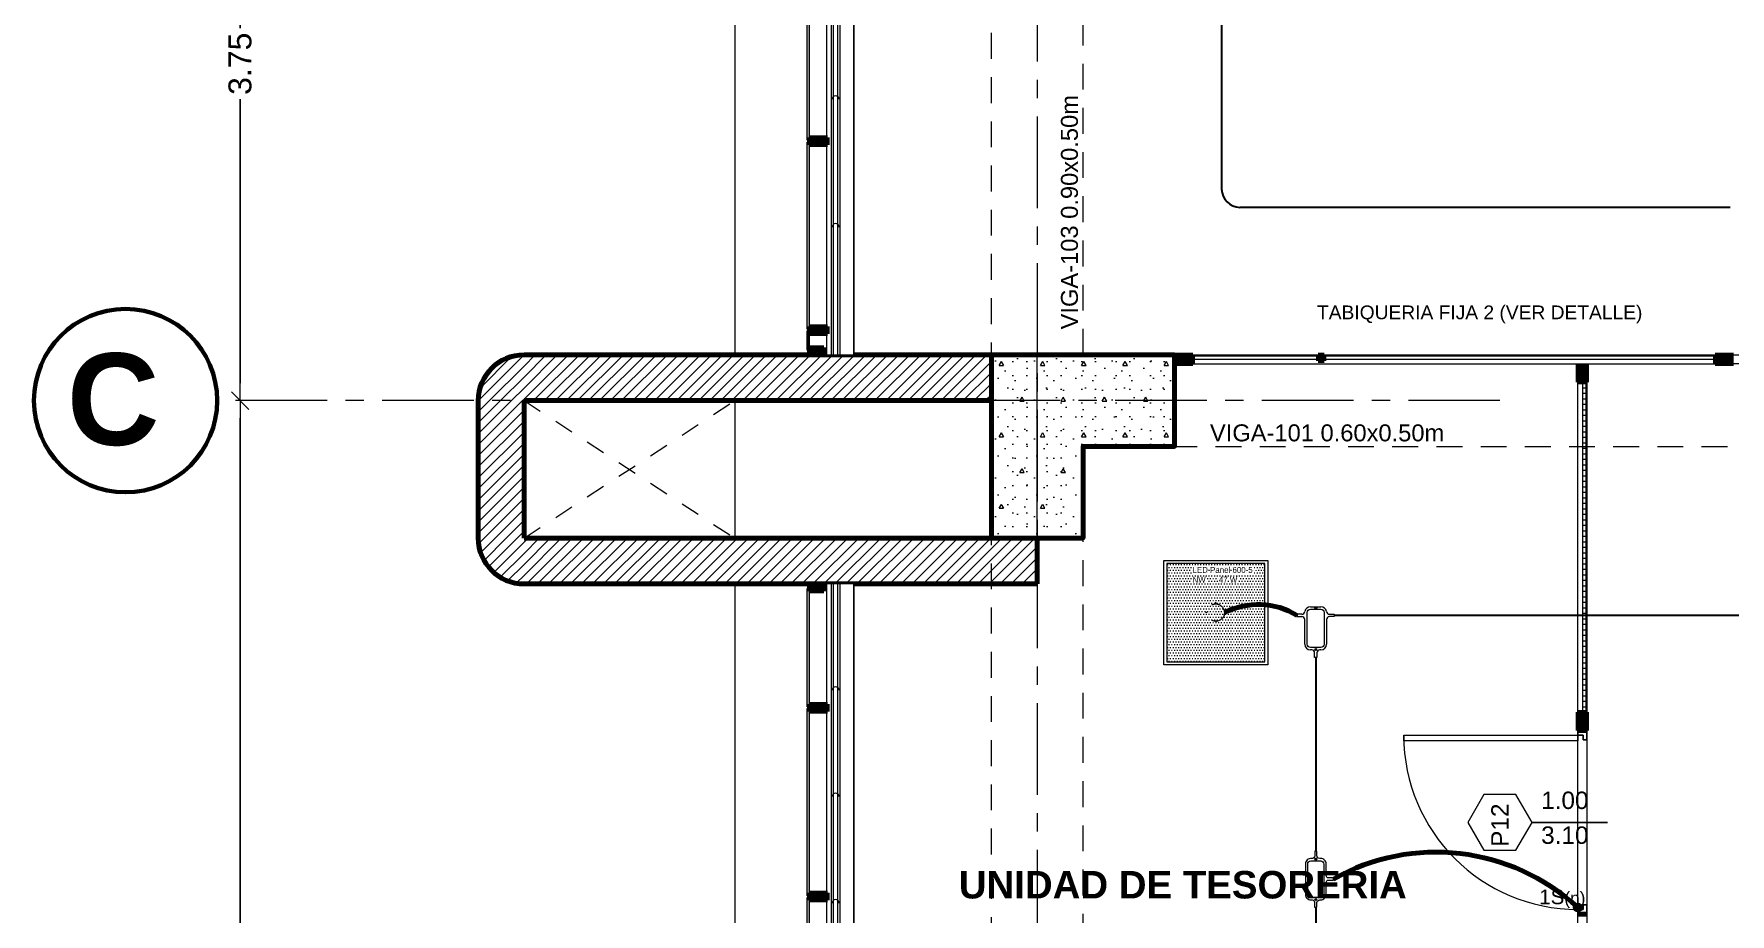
# Model space of a CAD drawing. Header units: inches. Extents: x -38 to 5698, y -33 to 92.
# Drawn here: x 96.35 to 105.6, y 14.35 to 19.15 of the extents above; entities that cross this region are included whole.
import ezdxf
from ezdxf.lldxf.tags import DXFTag

# ---------------------------------------------------------------- set-up
doc = ezdxf.new("R2010")
doc.units = ezdxf.units.IN
doc.header["$MEASUREMENT"] = 0
doc.set_wipeout_variables(frame=1)
doc.header["$PDMODE"] = 1
for name, pattern in [('CONTINUA', [0]), ('DASHED', [0.75, 0.5, -0.25]), ('Hidden Line', [0.195611, 0.141111, -0.0545]), ('Oculto', [0.15875, 0.105833, -0.052917]), ('Punto & Raya', [0.65, 0.5, -0.075, 0, -0.075]), ('Rayas', [0.282222, 0.141111, -0.141111]), ('Wipeout_Contour', [1, 0, -1])]:
    doc.linetypes.add(name, pattern=pattern)
for name, color, linetype, lineweight in [('00 IE CKTO TOMAS', 111, 'Rayas', 18), ('ALUMBRADO_CONDUIT', 30, 'CONDUIT1', 30), ('Bancas', 1, 'Continuous', 13), ('Cable Alumbrado', 150, 'Continuous', 30), ('CABLEADO EXT.', 3, 'PVCSUBT', 30), ('Luminarias', 5, 'Continuous', 20), ('Simb_Alumbrado', 140, 'CONTINUA', 30)]:
    doc.layers.add(name, color=color, linetype=linetype, lineweight=lineweight)
for name, color, linetype in [('02 _ ARQ _ ALB _ Cotas Ejes', 7, 'Continuous'), ('02 _ ARQ _ ALB _ Ejes Generales', 7, 'Continuous'), ('02 _ ARQ _ ALB _ Muros Interiores', 7, 'Continuous'), ('02 _ ARQ _ ZON _ Espacio.3D', 7, 'Continuous'), ('08 _ STR _ EXT _ 06 Columnas', 7, 'Continuous'), ('08 _ STR _ EXT _ 07 Losa Aligerada', 7, 'Continuous'), ('08 _ STR _ EXT _ 09 Vigas', 7, 'Continuous'), ('Acabado - Muros', 7, 'Continuous'), ('Dibujo 2D - General', 7, 'Continuous'), ('Estructura - 03 LOSA', 7, 'Continuous'), ('Estructura - 04 MURO', 7, 'Continuous'), ('Interior - Escaleras & Barandillas', 7, 'Continuous'), ('Notas - Etiquetas', 251, 'Continuous')]:
    doc.layers.add(name, color=color, linetype=linetype)
doc.styles.add('Annotative', font='arial.ttf')
doc.styles.add('Estilo_Generado_1', font='swisseb.ttf')
doc.styles.add('Estilo_Generado_4', font='swisse.ttf')
doc.styles.add('{18b73a54-fa43-428c-adcb-c1c7bbdf2c84}', font='Simplex.shx')
tags = doc.linetypes.add('CONDUIT1', pattern='A,1,-0.19772,["con",{18b73a54-fa43-428c-adcb-c1c7bbdf2c84},S=0.2,R=0,X=0,Y=-0.065594],-0.593642', length=1.791362).pattern_tags.tags
tags[6] = DXFTag(74, 10)
tags = doc.linetypes.add('PVCSUBT', pattern='A,0.6,-0.3,0.6,-0.075691,["PVC",Standard,S=0.2,R=0,X=0,Y=-0.093724],-0.621005', length=2.196696).pattern_tags.tags
tags[10] = DXFTag(74, 10)
doc.dimstyles.new('Estilo_Generado__6', dxfattribs={"dimtxt": 0.125, "dimasz": 0.095, "dimexe": 0.18, "dimexo": 0.0625, "dimgap": 0, "dimtad": 0, "dimzin": 0, "dimdsep": 46, "dimtxsty": 'Estilo_Generado_4', "dimblk": 'ARROWHEAD_6', "dimblk1": 'ARROWHEAD_6', "dimblk2": 'ARROWHEAD_6', "dimcen": 0.09, "dimse1": 1, "dimse2": 1, "dimclrd": 144, "dimclre": 144, "dimclrt": 7, "dimadec": 0, "dimazin": 0, "dimtfac": 1, "dimtdec": 4, "dimtmove": 0, "dimatfit": 3, "dimfxl": 1, "dimtolj": 1, "dimtzin": 0, "dimarcsym": 0})
pattern_1 = [(45, (92.500015, 3e-09), (-0.03005204, 0.03005204), [])]

# ---------------------------------------------------------------- blocks, each defined once
blk = doc.blocks.new('ARROWHEAD_6')
at = {"color": 0, "linetype": 'Continuous', "lineweight": 0}
for p, q in [((0, 0), (-1, 0)), ((-0.5, -0.5), (0.5, 0.5))]:
    blk.add_line(p, q, dxfattribs=at)
blk = doc.blocks.new('*D96', base_point=(804.059, 0))
at = {"layer": '02 _ ARQ _ ALB _ Cotas Ejes', "color": 144, "linetype": 'Continuous', "lineweight": -2, "transparency": 16777216}
for p, q in [((97.4704, 17.055), (97.4704, 12.4573)), ((97.4704, 7.545), (97.4704, 12.0674))]:
    blk.add_line(p, q, dxfattribs=at)
at = {"layer": 'Defpoints', "color": 0, "linetype": 'Continuous', "lineweight": 40, "transparency": 16777216}
for p in [(97.4704, 17.15), (97.8403, 17.15), (98.3343, 7.45)]:
    blk.add_point(p, dxfattribs=at)
at = {"layer": '02 _ ARQ _ ALB _ Cotas Ejes', "color": 144, "linetype": 'Continuous', "lineweight": -2, "transparency": 16777216, "xscale": 0.095, "yscale": 0.095, "zscale": 0.095}
for p, rotation in [((97.4704, 17.15), 90), ((97.4704, 7.45), 270)]:
    blk.add_blockref('ARROWHEAD_6', p, dxfattribs=dict(at, rotation=rotation))
at = {"layer": '02 _ ARQ _ ALB _ Cotas Ejes', "color": 7, "linetype": 'Continuous', "lineweight": 13, "transparency": 16777216, "insert": (97.4704, 12.2624), "char_height": 0.125, "attachment_point": 5, "rotation": 90, "style": 'Estilo_Generado_4'}
blk.add_mtext('\\A1;9.70', dxfattribs=at)
blk = doc.blocks.new('*D97', base_point=(804.059, 0))
at = {"layer": '02 _ ARQ _ ALB _ Cotas Ejes', "color": 144, "linetype": 'Continuous', "lineweight": -2, "transparency": 16777216}
for p, q in [((97.4704, 20.805), (97.4704, 19.1806)), ((97.4704, 17.245), (97.4704, 18.7941))]:
    blk.add_line(p, q, dxfattribs=at)
at = {"layer": 'Defpoints', "color": 0, "linetype": 'Continuous', "lineweight": 40, "transparency": 16777216}
for p in [(97.4704, 20.9), (97.8179, 20.9), (97.8403, 17.15)]:
    blk.add_point(p, dxfattribs=at)
at = {"layer": '02 _ ARQ _ ALB _ Cotas Ejes', "color": 144, "linetype": 'Continuous', "lineweight": -2, "transparency": 16777216, "xscale": 0.095, "yscale": 0.095, "zscale": 0.095}
for p, rotation in [((97.4704, 20.9), 90), ((97.4704, 17.15), 270)]:
    blk.add_blockref('ARROWHEAD_6', p, dxfattribs=dict(at, rotation=rotation))
at = {"layer": '02 _ ARQ _ ALB _ Cotas Ejes', "color": 7, "linetype": 'Continuous', "lineweight": 13, "transparency": 16777216, "insert": (97.4704, 18.9874), "char_height": 0.125, "attachment_point": 5, "rotation": 90, "style": 'Estilo_Generado_4'}
blk.add_mtext('\\A1;3.75', dxfattribs=at)
blk = doc.blocks.new('*U270')
at = {"layer": 'Luminarias', "linetype": 'DASHED', "lineweight": 0, "ltscale": 0.05}
blk.add_lwpolyline([(0, -0.0045), (0, 0.0045)], dxfattribs=at)
blk = doc.blocks.new('*U271')
at = {"color": 0, "linetype": 'ByBlock', "lineweight": -2, "transparency": 16777216}
for p, rotation in [((-0.05, 0), 90), ((0, -0.05), 180), ((0.05, 0), 269.9999999999999)]:
    blk.add_blockref('*U270', p, dxfattribs=dict(at, rotation=rotation))
blk.add_blockref('*U270', (0, 0.05), dxfattribs=at)
blk = doc.blocks.new('PANEL LED 50W')
at = {"layer": 'Luminarias'}
h = blk.add_hatch(dxfattribs=at)
h.set_pattern_fill('DOTS', color=4, scale=0.009097)
h.set_pattern_definition([(0, (0, -2e-14), (0.0072206, 0.01444116), [0, -0.01444116])])
h.paths.add_polyline_path([(-0.2574, -0.2574), (0.2574, -0.2574), (0.2574, 0.2574), (-0.2574, 0.2574)])
h.paths.add_polyline_path([(-0.1296, 0.0974), (0.1849, 0.0974), (0.1849, 0.2469), (-0.1296, 0.2469)], flags=24)
at = {"layer": 'Luminarias', "color": 4, "lineweight": 0}
for points in [[(-0.2729, 0.2729), (0.2729, 0.2729), (0.2729, -0.2729), (-0.2729, -0.2729)], [(-0.2574, -0.2574), (0.2574, -0.2574), (0.2574, 0.2574), (-0.2574, 0.2574)]]:
    blk.add_lwpolyline(points, close=True, dxfattribs=at)
at = {"layer": 'Luminarias', "color": 4, "linetype": 'DASHED', "lineweight": 0, "ltscale": 0.01}
blk.add_circle((0, 0), 0.0455, dxfattribs=at)
at = {"color": 4}
blk.add_blockref('*U271', (0, 0), dxfattribs=at)
at = {"layer": 'Luminarias', "color": 4, "insert": (-0.1218, 0.2392), "char_height": 0.030929, "width": 0.382855, "attachment_point": 1}
blk.add_mtext('{\\Ftxt|c0;LED Panel 600-5 - NW      47 W}', dxfattribs=at)
blk = doc.blocks.new('CAJA CONDULET TIPO T.')
at = {"layer": 'Simb_Alumbrado', "lineweight": 13}
for p, q in [((76.2197, -3.9044), (76.2197, -3.8841)), ((76.2197, -3.8841), (76.2299, -3.8841)), ((76.2299, -3.8841), (76.2299, -3.9044)), ((76.1782, -4.0495), (76.1782, -3.942)), ((76.2032, -3.9169), (76.2072, -3.9169)), ((76.2424, -3.9169), (76.2479, -3.9169)), ((76.273, -3.942), (76.273, -4.0495)), ((76.1454, -4.0721), (76.1454, -4.062)), ((76.1454, -4.062), (76.1656, -4.062)), ((76.1656, -4.0721), (76.1454, -4.0721)), ((76.1782, -4.0847), (76.1782, -4.0847)), ((76.2479, -4.1048), (76.2032, -4.1048)), ((76.3058, -4.062), (76.2855, -4.062)), ((76.2855, -4.0721), (76.3058, -4.0721)), ((76.3058, -4.0721), (76.3058, -4.062))]:
    blk.add_line(p, q, dxfattribs=at)
blk.add_lwpolyline([(76.1888, -4.0798), (76.1888, -3.942, -0.414214), (76.2032, -3.9276), (76.2479, -3.9276, -0.414214), (76.2623, -3.942), (76.2623, -4.0798, -0.414214), (76.2479, -4.0942), (76.2032, -4.0942, -0.414214)], format="xyb", close=True, dxfattribs=at)
for points in [[(76.2204, -3.919), (76.2292, -3.919)], [(76.2248, -3.9234), (76.2248, -3.9146)], [(76.2204, -4.0996), (76.2292, -4.0996)], [(76.2248, -4.104), (76.2248, -4.0952)]]:
    blk.add_lwpolyline(points, dxfattribs=at)
for centre in [(76.2248, -3.919), (76.2248, -4.0996)]:
    blk.add_circle(centre, 0.00438, dxfattribs=at)
for centre, radius, start, end in [((76.2072, -3.9044), 0.0125, 270, 0), ((76.2424, -3.9044), 0.0125, 180, 270), ((76.2032, -3.942), 0.0251, 90, 180), ((76.2479, -3.942), 0.0251, 0, 90), ((76.1656, -4.0495), 0.0125, 270, 0), ((76.2855, -4.0495), 0.0125, 180, 270), ((76.1656, -4.0847), 0.0125, 360, 90), ((76.2037, -4.0785), 0.0263, 193.44337, 268.89735), ((76.2474, -4.0785), 0.0263, 271.10265, 346.55663), ((76.2855, -4.0847), 0.0125, 90, 180)]:
    blk.add_arc(centre, radius, start, end, dxfattribs=at)
blk = doc.blocks.new('oval t')
at = {"layer": 'Simb_Alumbrado', "lineweight": 13}
blk.add_lwpolyline([(0.0141, 0.0102, -0.414214), (0.0041, 0.0202), (0.0041, 0.0416), (-0.0056, 0.0416), (-0.0056, 0.0202, -0.414214), (-0.0156, 0.0102), (-0.0659, 0.0102, 0.414214), (-0.0899, -0.0138), (-0.0899, -0.0183, -0.414214), (-0.1019, -0.0303), (-0.1213, -0.0303), (-0.1213, -0.04), (-0.1016, -0.04, -0.451917), (-0.0897, -0.0535, 0.451917), (-0.0659, -0.0805), (0.0659, -0.0805, 0.414214), (0.0899, -0.0566), (0.0899, -0.0512, -0.398753), (0.1019, -0.0401), (0.1213, -0.0401), (0.1213, -0.0304), (0.1019, -0.0304, -0.368669), (0.0899, -0.0176), (0.0899, -0.0138, 0.414214), (0.0659, 0.0102), (0.0141, 0.0102)], format="xyb", dxfattribs=at)
blk.add_lwpolyline([(-0.0659, 0), (0.0659, 0, -0.414214), (0.0797, -0.0138), (0.0797, -0.0566, -0.414214), (0.0659, -0.0703), (-0.0659, -0.0703, -0.414214), (-0.0797, -0.0566), (-0.0797, -0.0138, -0.414214)], format="xyb", close=True, dxfattribs=at)
for points in [[(-0.0911, -0.0352), (-0.0828, -0.0352)], [(-0.0869, -0.031), (-0.0869, -0.0394)], [(0.0837, -0.0352), (0.0921, -0.0352)], [(0.0879, -0.031), (0.0879, -0.0394)]]:
    blk.add_lwpolyline(points, dxfattribs=at)
for centre in [(-0.0869, -0.0352), (0.0879, -0.0352)]:
    blk.add_circle(centre, 0.00419, dxfattribs=at)
blk = doc.blocks.new('ii3t')
at = {"layer": 'Simb_Alumbrado', "lineweight": 5}
h = blk.add_hatch(color=3, dxfattribs=at)
edge = h.paths.add_edge_path()
edge.add_arc((0, 0), 0.0164, 0, 360)
blk.add_circle((0, 0), 0.0164, dxfattribs=at)

msp = doc.modelspace()

# ---------------------------------------------------------------- hatches: boundary and pattern name
at = {"layer": 'Acabado - Muros', "linetype": 'Continuous', "lineweight": 9}
for points in [[(100.565, 19.59), (100.565, 18.57), (100.575, 18.57), (100.575, 19.59)], [(100.565, 18.56), (100.565, 17.54), (100.575, 17.54), (100.575, 18.56)], [(100.565, 15.47), (100.565, 14.45), (100.575, 14.45), (100.575, 15.47)], [(100.565, 14.44), (100.565, 13.42), (100.575, 13.42), (100.575, 14.44)]]:
    msp.add_hatch(color=250, dxfattribs=at).paths.add_polyline_path(points)

# ---------------------------------------------------------------- linework, layer by layer
at = {"layer": '02 _ ARQ _ ALB _ Ejes Generales', "color": 7, "linetype": 'Continuous', "lineweight": 60}
msp.add_circle((96.8454, 17.15), 0.5, dxfattribs=at)
at = {"layer": '02 _ ARQ _ ALB _ Muros Interiores', "color": 165, "linetype": 'Continuous', "lineweight": 15}
for p, q in [((103.8198, 15.325), (104.7701, 15.325)), ((103.8198, 15.295), (103.8198, 15.325)), ((104.7701, 15.295), (103.8198, 15.295)), ((104.7701, 15.325), (104.7701, 15.295))]:
    msp.add_line(p, q, dxfattribs=at)
at = {"layer": '02 _ ARQ _ ALB _ Muros Interiores', "color": 7, "linetype": 'Continuous', "lineweight": 80}
for p, q in [((104.8201, 15.35), (104.7701, 15.35)), ((104.8201, 14.3497), (104.7701, 14.3497))]:
    msp.add_line(p, q, dxfattribs=at)
at = {"layer": '02 _ ARQ _ ALB _ Muros Interiores', "color": 165, "linetype": 'Continuous', "lineweight": 25}
for p, q in [((104.8201, 15.35), (104.7701, 15.35)), ((104.7701, 15.35), (104.7701, 15.325)), ((104.7701, 15.325), (104.8001, 15.325)), ((104.8001, 15.325), (104.8001, 15.3)), ((104.8001, 15.3), (104.8201, 15.3)), ((104.8201, 15.3), (104.8201, 15.35)), ((104.8001, 14.3747), (104.7701, 14.3747)), ((104.7701, 14.3747), (104.7701, 14.3497)), ((104.7701, 14.3497), (104.8201, 14.3497)), ((104.8201, 14.3997), (104.8001, 14.3997)), ((104.8001, 14.3997), (104.8001, 14.3747)), ((104.8201, 14.3497), (104.8201, 14.3997))]:
    msp.add_line(p, q, dxfattribs=at)
at = {"layer": '02 _ ARQ _ ALB _ Muros Interiores', "color": 152, "linetype": 'Continuous', "lineweight": 25}
msp.add_line((104.5201, 14.8498), (104.9326, 14.8498), dxfattribs=at)
at = {"layer": '02 _ ARQ _ ALB _ Muros Interiores', "color": 251, "linetype": 'Continuous', "lineweight": 13, "flags": 128}
msp.add_lwpolyline([(104.1701, 14.8498), (104.2576, 14.6983), (104.4326, 14.6983), (104.5201, 14.8498), (104.4326, 15.0014), (104.2576, 15.0014)], close=True, dxfattribs=at)
at = {"layer": '02 _ ARQ _ ALB _ Muros Interiores', "color": 175, "linetype": 'Continuous', "lineweight": 15}
msp.add_arc((104.7701, 15.325), 0.9503, 180, 270, dxfattribs=at)
at = {"layer": '02 _ ARQ _ ZON _ Espacio.3D', "color": 254, "linetype": 'Continuous', "lineweight": 0, "flags": 128}
for points in [[(100.8201, 17.4), (112.52, 17.4), (112.52, 29.6999), (100.82, 29.7), (100.82, 27.9653), (102.07, 27.9653), (102.07, 27.7902), (100.82, 27.7902)], [(104.7701, 6.45), (104.7701, 17.35), (102.57, 17.35), (102.57, 16.9), (102.07, 16.9), (102.07, 16.4), (101.82, 16.4), (101.82, 16.15), (100.8201, 16.15), (100.8201, 13.25), (101.82, 13.25), (101.82, 12), (100.8201, 12), (100.8201, 9.1), (101.82, 9.1), (101.82, 8.1), (102.07, 8.1), (102.07, 7.7), (102.47, 7.7), (102.47, 7.2), (101.57, 7.2), (101.57, 7.85), (100.82, 7.85), (100.82, 6.45)]]:
    msp.add_lwpolyline(points, close=True, dxfattribs=at)
msp.add_lwpolyline([(112.57, 17.4), (112.57, 16.0999), (108.57, 16.0998), (108.57, 17.35), (104.8201, 17.35), (104.8201, 6.45), (117.6487, 6.4499), (117.6487, 7.7), (117.7931, 7.7), (117.793, 6.45), (122.1232, 6.45), (122.1232, 7.7), (122.57, 7.7), (122.57, 17.4)], dxfattribs=at)
at = {"layer": '08 _ STR _ EXT _ 07 Losa Aligerada', "color": 254, "linetype": 'Continuous', "lineweight": 18, "flags": 128}
msp.add_lwpolyline([(126.5479, 40.5001), (115.87, 40.5001), (115.87, 43.8736), (108.7699, 43.8736), (108.7699, 39.9), (103.6201, 39.9), (103.6201, 40.95), (100.52, 40.95), (100.52, 37.7), (101.57, 37.7), (101.57, 33.9), (100.67, 33.9), (100.67, 27.9392), (100.17, 27.9392), (100.17, 5.8), (117.7353, 5.8), (117.7353, 7.2), (122.9315, 7.2), (122.9315, 6.0005), (129.57, 6.0005)], dxfattribs=at)
at = {"layer": '08 _ STR _ EXT _ 09 Vigas', "color": 251, "linetype": 'Hidden Line', "lineweight": 13}
for p, q in [((102.07, 17.4), (102.07, 29.7)), ((102.07, 7.7), (102.07, 16.9))]:
    msp.add_line(p, q, dxfattribs=at)
at = {"layer": 'Acabado - Muros', "color": 7, "linetype": 'Continuous', "lineweight": 60}
for p, q in [((100.575, 18.585), (100.575, 18.545)), ((100.575, 17.555), (100.575, 17.515)), ((102.57, 17.4), (102.57, 17.35)), ((104.8201, 17.35), (104.7701, 17.35)), ((100.575, 15.495), (100.575, 15.455)), ((104.8201, 15.35), (104.7701, 15.35)), ((100.575, 14.465), (100.575, 14.425))]:
    msp.add_line(p, q, dxfattribs=at)
at = {"layer": 'Acabado - Muros', "color": 7, "linetype": 'Continuous', "lineweight": 13, "flags": 128}
for points in [[(100.565, 19.59), (100.575, 19.59), (100.575, 18.57), (100.565, 18.57)], [(100.565, 18.56), (100.575, 18.56), (100.575, 17.54), (100.565, 17.54)], [(100.565, 15.47), (100.575, 15.47), (100.575, 14.45), (100.565, 14.45)], [(100.565, 14.44), (100.575, 14.44), (100.575, 13.42), (100.565, 13.42)]]:
    msp.add_lwpolyline(points, close=True, dxfattribs=at)
at = {"layer": 'ALUMBRADO_CONDUIT', "color": 30, "lineweight": 30, "ltscale": 0.4, "true_color": 0xf26722}
for p, q in [((102.8266, 19.2969), (102.8266, 18.3041)), ((105.6009, 18.2041), (102.9266, 18.2041)), ((103.3403, 15.749), (103.3403, 14.6919)), ((103.3403, 14.3877), (103.3403, 13.4324))]:
    msp.add_line(p, q, dxfattribs=at)
msp.add_arc((102.9266, 18.3041), 0.1, 180, 270, dxfattribs=at)
at = {"layer": 'CABLEADO EXT.', "color": 3, "lineweight": 80}
for centre, radius, start, end in [((103.0266, 15.6314), 0.4067, 58.56789, 117.00176), ((103.9965, 13.545), 1.1424, 47.37983, 119.34975)]:
    msp.add_arc(centre, radius, start, end, dxfattribs=at)
at = {"layer": 'Estructura - 03 LOSA', "color": 7, "linetype": 'Continuous', "lineweight": 18, "flags": 128}
msp.add_lwpolyline([(98.7701, 16.4, 0.414214), (99.0201, 16.15), (101.82, 16.15), (101.82, 17.4), (99.0201, 17.4, 0.414172), (98.7701, 17.15)], format="xyb", close=True, dxfattribs=at)

# ---------------------------------------------------------------- block references
at = {"xscale": 1.253906979044094, "yscale": 1.253906979044094, "zscale": 1.253906979044094, "rotation": 180}
msp.add_blockref('CAJA CONDULET TIPO T.', (198.9191, 10.8787), dxfattribs=at)
at = {"layer": 'ALUMBRADO_CONDUIT', "xscale": 1.041283452965173, "yscale": 1.041283452965173, "zscale": 1.041283452965173}
msp.add_blockref('PANEL LED 50W', (102.7946, 15.9938), dxfattribs=at)
at = {"layer": 'Bancas', "color": 252, "true_color": 0x939598, "xscale": 1.253906979044094, "yscale": 1.253906979044094, "zscale": 1.253906979044094, "rotation": 270}
msp.add_blockref('oval t', (103.3844, 14.5398), dxfattribs=at)
at = {"layer": 'Cable Alumbrado', "lineweight": 0, "xscale": 1.404578189384958, "yscale": 1.404578189384958, "zscale": 1.404578189384958}
msp.add_blockref('ii3t', (104.7701, 14.3857), dxfattribs=at)

# ---------------------------------------------------------------- texts
at = {"layer": '00 IE CKTO TOMAS', "insert": (104.5597, 14.3832), "char_height": 0.08, "width": 0.768045, "attachment_point": 7, "style": 'Annotative'}
msp.add_mtext('1S{\\H0.84375x;(n)}', dxfattribs=at)
at = {"layer": '02 _ ARQ _ ALB _ Ejes Generales', "color": 7, "lineweight": 30, "insert": (96.5254, 17.4081), "char_height": 0.5, "attachment_point": 1, "style": 'Estilo_Generado_1'}
msp.add_mtext('\\A1;{\\pql;\\pt0;\\fSwis721 Ex BT|b1|i0|c0|p34;C}', dxfattribs=at)
at = {"layer": '02 _ ARQ _ ALB _ Muros Interiores', "color": 251, "lineweight": 25, "char_height": 0.095, "attachment_point": 7, "style": 'Estilo_Generado_4'}
for s, insert in [('\\A1;{\\pql;\\pt0;\\fSwis721 Ex BT|b0|i0|c0|p34;1.00\\fSwis721 Ex BT|b0|i0|c0|p34;\\A1{\\H.66x;\\S^  ;}\\fSwis721 Ex BT|b0|i0|c0|p34;\\fSwis721 Ex BT|b0|i0|c0|p34;}', (104.5701, 14.8949)), ('\\A1;{\\pql;\\pt0;\\fSwis721 Ex BT|b0|i0|c0|p34;3.10\\fSwis721 Ex BT|b0|i0|c0|p34;\\A1{\\H.66x;\\S^  ;}\\fSwis721 Ex BT|b0|i0|c0|p34;\\fSwis721 Ex BT|b0|i0|c0|p34;}', (104.5701, 14.7049))]:
    msp.add_mtext(s, dxfattribs=dict(at, insert=insert))
at = {"layer": '02 _ ARQ _ ALB _ Muros Interiores', "color": 251, "lineweight": 25, "insert": (104.3926, 14.7165), "char_height": 0.095, "attachment_point": 7, "rotation": 90, "style": 'Estilo_Generado_4'}
msp.add_mtext('\\A1;{\\pql;\\pt0;\\fSwis721 Ex BT|b0|i0|c0|p34;P12\\fSwis721 Ex BT|b0|i0|c0|p34;\\fSwis721 Ex BT|b0|i0|c0|p34;\\fSwis721 Ex BT|b0|i0|c0|p34;}', dxfattribs=at)
at = {"layer": '02 _ ARQ _ ZON _ Espacio.3D', "color": 252, "lineweight": 25, "insert": (102.6146, 14.5847), "char_height": 0.15, "attachment_point": 2, "style": 'Estilo_Generado_1'}
msp.add_mtext('\\A1;{\\pqc;\\pt0;\\fSwis721 Ex BT|b1|i0|c0|p34;UNIDAD DE TESORERIA}', dxfattribs=at)
at = {"layer": 'Notas - Etiquetas', "color": 8, "linetype": 'Continuous', "lineweight": 13, "insert": (102.0435, 17.5383), "char_height": 0.0925, "attachment_point": 7, "rotation": 90, "style": 'Estilo_Generado_4'}
msp.add_mtext('\\A1;{\\pql;\\fSwis721 Ex BT|b0|i0|c0|p34;VIGA-103\\fSwis721 Ex BT|b0|i0|c0|p34; \\fSwis721 Ex BT|b0|i0|c0|p34;0.90\\fSwis721 Ex BT|b0|i0|c0|p34;x\\fSwis721 Ex BT|b0|i0|c0|p34;0.50\\fSwis721 Ex BT|b0|i0|c0|p34;m}', dxfattribs=at)
at = {"layer": 'Notas - Etiquetas', "color": 8, "linetype": 'Continuous', "lineweight": 13, "style": 'Estilo_Generado_4'}
for s, insert, char_height, attachment_point in [('\\A1;{\\pql;\\fSwis721 Ex BT|b0|i0|c0|p34;TABIQUERIA FIJA 2 (VER DETALLE)\\fSwis721 Ex BT|b0|i0|c0|p34; }', (103.347, 17.6202), 0.075, 4), ('\\A1;{\\pql;\\fSwis721 Ex BT|b0|i0|c0|p34;VIGA-101\\fSwis721 Ex BT|b0|i0|c0|p34; \\fSwis721 Ex BT|b0|i0|c0|p34;0.60\\fSwis721 Ex BT|b0|i0|c0|p34;x\\fSwis721 Ex BT|b0|i0|c0|p34;0.50\\fSwis721 Ex BT|b0|i0|c0|p34;m}', (102.7628, 16.9267), 0.0925, 7)]:
    msp.add_mtext(s, dxfattribs=dict(at, insert=insert, char_height=char_height, attachment_point=attachment_point))

# ---------------------------------------------------------------- dimensions: what is measured, and where the dimension line sits
at = {"layer": '02 _ ARQ _ ALB _ Cotas Ejes', "color": 144, "linetype": 'Continuous', "lineweight": 13}
for base, p1, p2, picture, middle in [((97.4704, 20.9), (97.8403, 17.15), (97.8179, 20.9), '*D97', (97.4704, 18.9874)), ((97.4704, 17.15), (98.3343, 7.45), (97.8403, 17.15), '*D96', (97.4704, 12.2624))]:
    dim = msp.add_linear_dim(base=base, p1=p1, p2=p2, angle=90, dimstyle='Estilo_Generado__6', dxfattribs=at)
    dim.commit()
    dim.dimension.update_dxf_attribs({"geometry": picture, "text_midpoint": middle, "dimtype": 160, "text_rotation": 90})

# ---------------------------------------------------------------- next in the draw order: wipeouts: each hides what was drawn before it
at = {"color": 254, "linetype": 'Wipeout_Contour', "lineweight": 0, "ltscale": 3266.073751}
msp.add_wipeout([(104.8201, 17.25), (104.7701, 17.25), (104.7701, 15.45), (104.8201, 15.45)], dxfattribs=at).dxf.layer = 'Acabado - Muros'
at = {"color": 254, "linetype": 'Wipeout_Contour', "lineweight": 0, "ltscale": 3248.151862}
msp.add_wipeout([(99.0201, 17.4), (99.0201, 17.15), (101.57, 17.15), (101.57, 17.4)], dxfattribs=at).dxf.layer = 'Estructura - 04 MURO'

# ---------------------------------------------------------------- next in the draw order: hatches: boundary and pattern name
at = {"layer": 'Acabado - Muros', "linetype": 'Continuous', "lineweight": 9}
msp.add_hatch(color=250, dxfattribs=at).paths.add_polyline_path([(100.565, 17.53), (100.565, 17.425), (100.575, 17.425), (100.575, 17.53)])
at = {"layer": 'Estructura - 04 MURO', "linetype": 'Continuous', "lineweight": 5}
h = msp.add_hatch(dxfattribs=at)
h.set_pattern_fill('LADRILLO_COMÚN_0002', color=252, style=0, pattern_type=2)
h.set_pattern_definition(pattern_1)
h.paths.add_polyline_path([(99.0201, 17.4), (99.0201, 17.15), (101.57, 17.15), (101.57, 17.4)])

# ---------------------------------------------------------------- next in the draw order: linework, layer by layer
at = {"layer": 'Acabado - Muros', "color": 7, "linetype": 'Continuous', "lineweight": 60}
msp.add_line((100.575, 17.44), (100.575, 17.4), dxfattribs=at)
at = {"layer": 'Acabado - Muros', "color": 7, "linetype": 'Continuous', "lineweight": 13, "flags": 128}
msp.add_lwpolyline([(100.565, 17.53), (100.575, 17.53), (100.575, 17.425), (100.565, 17.425)], close=True, dxfattribs=at)
at = {"layer": 'Acabado - Muros', "color": 251, "linetype": 'Continuous', "lineweight": 13, "flags": 128}
for points in [[(104.7701, 15.45), (104.7701, 17.25)], [(104.8201, 15.45), (104.8201, 17.25)]]:
    msp.add_lwpolyline(points, dxfattribs=at)
at = {"layer": 'Estructura - 04 MURO', "color": 7, "linetype": 'Continuous', "lineweight": 80, "flags": 128}
for points in [[(101.57, 17.4), (99.0201, 17.4)], [(99.0201, 17.15), (101.57, 17.15)]]:
    msp.add_lwpolyline(points, dxfattribs=at)

# ---------------------------------------------------------------- next in the draw order: wipeouts: each hides what was drawn before it
at = {"color": 254, "linetype": 'Wipeout_Contour', "lineweight": 0, "ltscale": 3266.113741}
msp.add_wipeout([(104.8151, 17.25), (104.7951, 17.25), (104.7951, 15.45), (104.8151, 15.45)], dxfattribs=at).dxf.layer = 'Acabado - Muros'
at = {"color": 254, "linetype": 'Wipeout_Contour', "lineweight": 0, "ltscale": 3250.364848}
msp.add_wipeout([(100.82, 25.1075), (100.67, 25.1075), (100.67, 17.4), (100.82, 17.4)], dxfattribs=at).dxf.layer = 'Estructura - 04 MURO'
at = {"color": 254, "linetype": 'Wipeout_Contour', "lineweight": 0, "ltscale": 3242.511798}
msp.add_wipeout([(98.7701, 17.15), (98.7701, 16.4), (99.0201, 16.4), (99.0201, 17.15)], dxfattribs=at).dxf.layer = 'Estructura - 04 MURO'

# ---------------------------------------------------------------- next in the draw order: hatches: boundary and pattern name
at = {"layer": 'Acabado - Muros', "linetype": 'Continuous', "lineweight": 0}
for points in [[(100.675, 18.585), (100.575, 18.585), (100.575, 18.545), (100.675, 18.545)], [(100.675, 17.555), (100.575, 17.555), (100.575, 17.515), (100.675, 17.515)], [(100.655, 17.44), (100.575, 17.44), (100.575, 17.4), (100.655, 17.4)], [(104.8201, 17.25), (104.8201, 17.35), (104.7701, 17.35), (104.7701, 17.25)], [(104.8201, 15.45), (104.7701, 15.45), (104.7701, 15.35), (104.8201, 15.35)]]:
    msp.add_hatch(color=254, dxfattribs=at).paths.add_polyline_path(points)
h = msp.add_hatch(dxfattribs=at)
h.set_pattern_fill('CONTRACHAPADO_0002', color=254, style=0, pattern_type=2)
h.set_pattern_definition([(0, (92.500015, 3e-09), (0, 0.03), [])])
h.paths.add_polyline_path([(104.8151, 17.25), (104.7951, 17.25), (104.7951, 15.45), (104.8151, 15.45)])
at = {"layer": 'Estructura - 04 MURO', "linetype": 'Continuous', "lineweight": 5}
h = msp.add_hatch(dxfattribs=at)
h.set_pattern_fill('LADRILLO_COMÚN_0002', color=252, style=0, pattern_type=2)
h.set_pattern_definition(pattern_1)
h.paths.add_polyline_path([(98.7701, 17.15), (99.0201, 17.15), (99.0201, 17.4, 0.414213)])
h = msp.add_hatch(dxfattribs=at)
h.set_pattern_fill('LADRILLO_COMÚN_0002', color=252, style=0, pattern_type=2)
h.set_pattern_definition(pattern_1)
h.paths.add_polyline_path([(98.7701, 17.15), (98.7701, 16.4), (99.0201, 16.4), (99.0201, 17.15)])

# ---------------------------------------------------------------- next in the draw order: linework, layer by layer
at = {"layer": '02 _ ARQ _ ALB _ Ejes Generales', "color": 251, "linetype": 'Punto & Raya', "lineweight": 13}
msp.add_line((104.3454, 17.15), (97.3454, 17.15), dxfattribs=at)
at = {"layer": '08 _ STR _ EXT _ 09 Vigas', "color": 251, "linetype": 'Hidden Line', "lineweight": 13}
msp.add_line((102.07, 16.9), (108.57, 16.9), dxfattribs=at)
at = {"layer": 'Acabado - Muros', "color": 7, "linetype": 'Continuous', "lineweight": 60}
for p, q in [((100.675, 18.585), (100.575, 18.585)), ((100.675, 18.545), (100.575, 18.545)), ((100.675, 18.585), (100.675, 18.545)), ((100.675, 17.555), (100.575, 17.555)), ((100.675, 17.515), (100.575, 17.515)), ((100.675, 17.555), (100.675, 17.515)), ((100.655, 17.44), (100.575, 17.44)), ((100.655, 17.44), (100.655, 17.4)), ((100.655, 17.4), (100.575, 17.4)), ((104.7701, 17.35), (104.7701, 17.25)), ((104.8201, 17.35), (104.8201, 17.25)), ((104.8201, 17.25), (104.7701, 17.25)), ((104.7701, 15.45), (104.7701, 15.35)), ((104.8201, 15.45), (104.7701, 15.45)), ((104.8201, 15.45), (104.8201, 15.35))]:
    msp.add_line(p, q, dxfattribs=at)
at = {"layer": 'Acabado - Muros', "color": 7, "linetype": 'Continuous', "lineweight": 13, "flags": 128}
msp.add_lwpolyline([(104.8151, 17.25), (104.7951, 17.25), (104.7951, 15.45), (104.8151, 15.45)], close=True, dxfattribs=at)
at = {"layer": 'ALUMBRADO_CONDUIT', "color": 30, "lineweight": 30, "ltscale": 0.4, "true_color": 0xf26722}
msp.add_line((106.9897, 15.9784), (103.4399, 15.9784), dxfattribs=at)
at = {"layer": 'Estructura - 04 MURO', "color": 7, "linetype": 'Continuous', "lineweight": 13, "flags": 128}
for points in [[(100.67, 25.1075), (100.67, 17.4)], [(100.82, 17.4), (100.82, 25.1075)], [(100.67, 17.4), (100.82, 17.4)]]:
    msp.add_lwpolyline(points, dxfattribs=at)
at = {"layer": 'Estructura - 04 MURO', "color": 7, "linetype": 'Continuous', "lineweight": 80, "flags": 128}
for points in [[(98.7701, 17.15), (98.7701, 16.4)], [(99.0201, 16.4), (99.0201, 17.15)]]:
    msp.add_lwpolyline(points, dxfattribs=at)
at = {"layer": 'Estructura - 04 MURO', "color": 175, "linetype": 'Continuous', "lineweight": 80}
msp.add_arc((99.0201, 17.15), 0.25, 90.0002, 180, dxfattribs=at)
at = {"layer": 'Interior - Escaleras & Barandillas', "color": 161, "linetype": 'Continuous', "lineweight": 13}
for p, q in [((100.7075, 28.0202), (100.7076, 17.4)), ((100.7326, 17.4), (100.7325, 28.0202)), ((100.695, 27.0916), (100.6951, 17.4)), ((100.7451, 17.4), (100.745, 27.0916)), ((100.6951, 17.4), (100.7451, 17.4)), ((100.7076, 17.4), (100.7326, 17.4))]:
    msp.add_line(p, q, dxfattribs=at)
at = {"layer": 'Interior - Escaleras & Barandillas', "color": 161, "linetype": 'Continuous', "lineweight": 13, "flags": 128}
for points in [[(100.7388, 18.7934, 1), (100.7013, 18.7934, 1)], [(100.7388, 18.0967, 1), (100.7013, 18.0967, 1)]]:
    msp.add_lwpolyline(points, format="xyb", dxfattribs=at)

# ---------------------------------------------------------------- next in the draw order: wipeouts: each hides what was drawn before it
at = {"color": 254, "linetype": 'Wipeout_Contour', "lineweight": 0, "ltscale": 4895.995154}
msp.add_wipeout([(103.37, 17.367), (103.37, 17.35), (105.52, 17.35), (105.52, 17.4), (103.3865, 17.4), (103.3865, 17.367)], dxfattribs=at).dxf.layer = 'Acabado - Muros'
at = {"color": 254, "linetype": 'Wipeout_Contour', "lineweight": 0, "ltscale": 3248.569208}
msp.add_wipeout([(99.0201, 16.15), (101.82, 16.15), (101.82, 16.4), (99.0201, 16.4)], dxfattribs=at).dxf.layer = 'Estructura - 04 MURO'

# ---------------------------------------------------------------- next in the draw order: hatches: boundary and pattern name
at = {"layer": '08 _ STR _ EXT _ 06 Columnas', "linetype": 'Continuous', "lineweight": 9}
h = msp.add_hatch(dxfattribs=at)
h.set_pattern_fill('HORMIGÓN_EN_MASA_0002', style=0, pattern_type=2)
h.set_pattern_definition([(0, (92.5, 3e-09), (0, 0.3897114), [0.024375, -0.200625]), (0, (92.6125, 0.19486), (0, 0.3897114), [0.024375, -0.200625]), (60, (92.5, 3e-09), (-0.3375, 0.194856), [0.024375, -0.200625]), (60, (92.725, 3e-09), (-0.3375, 0.194856), [0.024375, -0.200625]), (120, (92.5244, 3e-09), (0.3375, 0.194856), [0.024375, -0.200625]), (120, (92.7494, 3e-09), (0.3375, 0.194856), [0.024375, -0.200625]), (0, (92.500015, 0.0375), (0, 0.075), [0, -0.075, 0, -0.1125]), (45, (92.537515, 0.0375), (-0.053033, 0.053033), [0, -0.05625, 0, -0.09375])])
h.paths.add_polyline_path([(102.57, 17.4), (101.57, 17.4), (101.57, 16.4), (102.07, 16.4), (102.07, 16.9), (102.57, 16.9)])
at = {"layer": 'Acabado - Muros', "linetype": 'Continuous', "lineweight": 9}
msp.add_hatch(color=250, dxfattribs=at).paths.add_polyline_path([(100.565, 16.125), (100.565, 15.48), (100.575, 15.48), (100.575, 16.125)])
at = {"layer": 'Estructura - 04 MURO', "linetype": 'Continuous', "lineweight": 5}
h = msp.add_hatch(dxfattribs=at)
h.set_pattern_fill('LADRILLO_COMÚN_0002', color=252, style=0, pattern_type=2)
h.set_pattern_definition(pattern_1)
h.paths.add_polyline_path([(99.0201, 16.4), (98.7701, 16.4, 0.414214), (99.0201, 16.15)])
h = msp.add_hatch(dxfattribs=at)
h.set_pattern_fill('LADRILLO_COMÚN_0002', color=252, style=0, pattern_type=2)
h.set_pattern_definition(pattern_1)
h.paths.add_polyline_path([(99.0201, 16.15), (101.82, 16.15), (101.82, 16.4), (99.0201, 16.4)])

# ---------------------------------------------------------------- next in the draw order: linework, layer by layer
at = {"layer": '02 _ ARQ _ ALB _ Ejes Generales', "color": 251, "linetype": 'Punto & Raya', "lineweight": 13}
msp.add_line((101.82, 45.9), (101.82, 2.05), dxfattribs=at)
at = {"layer": '08 _ STR _ EXT _ 06 Columnas', "color": 7, "linetype": 'Continuous', "lineweight": 80, "flags": 128}
msp.add_lwpolyline([(102.57, 17.4), (101.57, 17.4), (101.57, 16.4), (102.07, 16.4), (102.07, 16.9), (102.57, 16.9)], close=True, dxfattribs=at)
at = {"layer": '08 _ STR _ EXT _ 09 Vigas', "color": 251, "linetype": 'Hidden Line', "lineweight": 13}
msp.add_line((101.57, 7.2), (101.57, 39.9), dxfattribs=at)
at = {"layer": 'Acabado - Muros', "color": 7, "linetype": 'Continuous', "lineweight": 60}
msp.add_line((100.575, 16.15), (100.575, 16.11), dxfattribs=at)
at = {"layer": 'Acabado - Muros', "color": 7, "linetype": 'Continuous', "lineweight": 13, "flags": 128}
msp.add_lwpolyline([(100.565, 16.125), (100.575, 16.125), (100.575, 15.48), (100.565, 15.48)], close=True, dxfattribs=at)
at = {"layer": 'Dibujo 2D - General', "color": 252, "linetype": 'Oculto', "lineweight": 13}
for p, q in [((99.0201, 16.4), (100.17, 17.15)), ((99.0201, 17.15), (100.17, 16.4))]:
    msp.add_line(p, q, dxfattribs=at)
at = {"layer": 'Estructura - 04 MURO', "color": 7, "linetype": 'Continuous', "lineweight": 80, "flags": 128}
for points in [[(101.82, 16.4), (99.0201, 16.4)], [(101.82, 16.15), (101.82, 16.4)], [(99.0201, 16.15), (101.82, 16.15)]]:
    msp.add_lwpolyline(points, dxfattribs=at)
at = {"layer": 'Estructura - 04 MURO', "color": 175, "linetype": 'Continuous', "lineweight": 80}
msp.add_arc((99.0201, 16.4), 0.25, 180, 270, dxfattribs=at)

# ---------------------------------------------------------------- next in the draw order: wipeouts: each hides what was drawn before it
at = {"color": 254, "linetype": 'Wipeout_Contour', "lineweight": 0, "ltscale": 4888.293416}
msp.add_wipeout([(102.67, 17.35), (103.37, 17.35), (103.37, 17.367), (103.3535, 17.367), (103.3535, 17.4), (102.67, 17.4)], dxfattribs=at).dxf.layer = 'Acabado - Muros'

# ---------------------------------------------------------------- next in the draw order: linework, layer by layer
at = {"layer": 'Acabado - Muros', "color": 251, "linetype": 'Continuous', "lineweight": 13, "flags": 128}
for points in [[(102.67, 17.4), (103.3535, 17.4)], [(102.67, 17.35), (105.52, 17.35)], [(103.3865, 17.4), (105.52, 17.4)]]:
    msp.add_lwpolyline(points, dxfattribs=at)

# ---------------------------------------------------------------- next in the draw order: wipeouts: each hides what was drawn before it
at = {"color": 254, "linetype": 'Wipeout_Contour', "lineweight": 0, "ltscale": 3249.753672}
msp.add_wipeout([(100.82, 13.25), (100.82, 16.15), (100.67, 16.15), (100.67, 13.25)], dxfattribs=at).dxf.layer = 'Estructura - 04 MURO'

# ---------------------------------------------------------------- next in the draw order: hatches: boundary and pattern name
at = {"layer": 'Acabado - Muros', "linetype": 'Continuous', "lineweight": 0}
for points in [[(100.655, 16.11), (100.655, 16.15), (100.575, 16.15), (100.575, 16.11)], [(100.675, 15.495), (100.575, 15.495), (100.575, 15.455), (100.675, 15.455)], [(100.675, 14.465), (100.575, 14.465), (100.575, 14.425), (100.675, 14.425)]]:
    msp.add_hatch(color=254, dxfattribs=at).paths.add_polyline_path(points)

# ---------------------------------------------------------------- next in the draw order: linework, layer by layer
at = {"layer": 'Acabado - Muros', "color": 7, "linetype": 'Continuous', "lineweight": 60}
for p, q in [((100.655, 16.15), (100.575, 16.15)), ((100.655, 16.11), (100.575, 16.11)), ((100.655, 16.15), (100.655, 16.11)), ((100.675, 15.495), (100.575, 15.495)), ((100.675, 15.495), (100.675, 15.455)), ((100.675, 15.455), (100.575, 15.455)), ((100.675, 14.465), (100.575, 14.465)), ((100.675, 14.465), (100.675, 14.425)), ((100.675, 14.425), (100.575, 14.425))]:
    msp.add_line(p, q, dxfattribs=at)
at = {"layer": 'Estructura - 04 MURO', "color": 7, "linetype": 'Continuous', "lineweight": 13, "flags": 128}
for points in [[(100.82, 16.15), (100.67, 16.15)], [(100.67, 16.15), (100.67, 13.25)], [(100.82, 13.25), (100.82, 16.15)]]:
    msp.add_lwpolyline(points, dxfattribs=at)
at = {"layer": 'Interior - Escaleras & Barandillas', "color": 161, "linetype": 'Continuous', "lineweight": 13, "flags": 128}
msp.add_lwpolyline([(100.695, 13.25), (100.745, 13.25), (100.745, 16.15), (100.695, 16.15)], close=True, dxfattribs=at)
for points in [[(100.7075, 16.15), (100.7075, 13.25)], [(100.7325, 13.25), (100.7325, 16.15)]]:
    msp.add_lwpolyline(points, dxfattribs=at)
for points in [[(100.7387, 15.57, 1), (100.7012, 15.57, 1)], [(100.7387, 14.99, 1), (100.7012, 14.99, 1)], [(100.7387, 14.41, 1), (100.7012, 14.41, 1)]]:
    msp.add_lwpolyline(points, format="xyb", dxfattribs=at)

# ---------------------------------------------------------------- next in the draw order: wipeouts: each hides what was drawn before it
at = {"color": 254, "linetype": 'Wipeout_Contour', "lineweight": 0, "ltscale": 3264.790267}
msp.add_wipeout([(105.52, 17.395), (103.3865, 17.395), (103.3865, 17.375), (105.52, 17.375)], dxfattribs=at).dxf.layer = 'Acabado - Muros'

# ---------------------------------------------------------------- next in the draw order: hatches: boundary and pattern name
at = {"layer": 'Acabado - Muros', "linetype": 'Continuous', "lineweight": 0}
msp.add_hatch(color=254, dxfattribs=at).paths.add_polyline_path([(105.62, 17.35), (105.62, 17.4), (105.52, 17.4), (105.52, 17.35)])

# ---------------------------------------------------------------- next in the draw order: linework, layer by layer
at = {"layer": 'Acabado - Muros', "color": 7, "linetype": 'Continuous', "lineweight": 60}
for p, q in [((105.62, 17.4), (105.52, 17.4)), ((105.52, 17.4), (105.52, 17.35)), ((105.62, 17.35), (105.52, 17.35))]:
    msp.add_line(p, q, dxfattribs=at)
at = {"layer": 'Acabado - Muros', "color": 7, "linetype": 'Continuous', "lineweight": 13, "flags": 128}
msp.add_lwpolyline([(105.52, 17.395), (105.52, 17.375), (103.3865, 17.375), (103.3865, 17.395)], close=True, dxfattribs=at)

# ---------------------------------------------------------------- next in the draw order: wipeouts: each hides what was drawn before it
at = {"color": 254, "linetype": 'Wipeout_Contour', "lineweight": 0, "ltscale": 3259.025607}
msp.add_wipeout([(103.3535, 17.395), (102.67, 17.395), (102.67, 17.375), (103.3535, 17.375)], dxfattribs=at).dxf.layer = 'Acabado - Muros'

# ---------------------------------------------------------------- next in the draw order: hatches: boundary and pattern name
at = {"layer": 'Acabado - Muros', "linetype": 'Continuous', "lineweight": 0}
for points in [[(102.67, 17.4), (102.57, 17.4), (102.57, 17.35), (102.67, 17.35)], [(103.3865, 17.367), (103.3865, 17.4), (103.3535, 17.4), (103.3535, 17.367)]]:
    msp.add_hatch(color=254, dxfattribs=at).paths.add_polyline_path(points)

# ---------------------------------------------------------------- next in the draw order: linework, layer by layer
at = {"layer": '08 _ STR _ EXT _ 09 Vigas', "color": 251, "linetype": 'Hidden Line', "lineweight": 13}
msp.add_line((102.07, 17.4), (136.57, 17.4), dxfattribs=at)
at = {"layer": 'Acabado - Muros', "color": 7, "linetype": 'Continuous', "lineweight": 60}
for p, q in [((102.67, 17.4), (102.57, 17.4)), ((102.67, 17.35), (102.57, 17.35)), ((102.67, 17.4), (102.67, 17.35)), ((103.3865, 17.4), (103.3535, 17.4)), ((103.3535, 17.4), (103.3535, 17.367)), ((103.3865, 17.367), (103.3535, 17.367)), ((103.3865, 17.4), (103.3865, 17.367))]:
    msp.add_line(p, q, dxfattribs=at)
at = {"layer": 'Acabado - Muros', "color": 7, "linetype": 'Continuous', "lineweight": 13, "flags": 128}
msp.add_lwpolyline([(103.3535, 17.395), (103.3535, 17.375), (102.67, 17.375), (102.67, 17.395)], close=True, dxfattribs=at)

doc.saveas('drawing.dxf')
